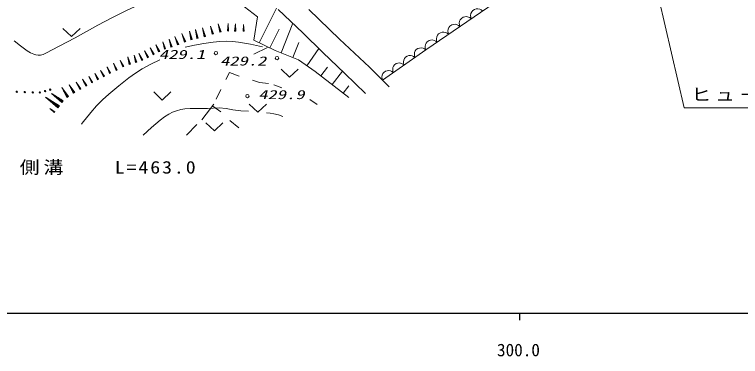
# Model space of a CAD drawing. Units: millimetres, scale not verified. Extents: x -25524 to 614476, y -203743 to 156257.
# Drawn here: x 229110 to 334572, y -25028 to 24652 of the extents above; entities that cross this region are included whole.
import ezdxf
from ezdxf.enums import TextEntityAlignment as Align

# ---------------------------------------------------------------- set-up
doc = ezdxf.new("R2010")
doc.units = ezdxf.units.MM
doc.header["$LTSCALE"] = 1000
for name, color, linetype, lineweight in [('M-TTL-BAND', 7, 'Continuous', 25), ('S-BGD', 1, 'Continuous', 13), ('S-BGD-HTXT', 6, 'Continuous', 13)]:
    doc.layers.add(name, color=color, linetype=linetype, lineweight=lineweight)
doc.styles.add('ＭＳ ゴシック', font='')
doc.styles.get('ＭＳ ゴシック').set_extended_font_data('MS Gothic')

# ---------------------------------------------------------------- blocks, each defined once
blk = doc.blocks.new('BUHIN212')
at = {"layer": 'S-BGD'}
blk.add_circle((0, 0), 99.5, dxfattribs=at)
blk = doc.blocks.new('BUHIN215')
at = {"layer": 'S-BGD'}
blk.add_circle((0, 0), 99.5, dxfattribs=at)
blk = doc.blocks.new('BUHIN519')
at = {"layer": 'S-BGD'}
for p, q in [((-18, 193), (-34, -530)), ((-12, -531), (10, 443)), ((26, 192), (10, -531)), ((-70, -315), (-75, -529)), ((-51, -530), (-40, -65)), ((32, -532), (42, -67)), ((59, -318), (54, -532))]:
    blk.add_line(p, q, dxfattribs=at)
blk.add_lwpolyline([(73, -552), (12, 550), (-98, -548)], close=True, dxfattribs=at)
blk = doc.blocks.new('BUHIN520')
at = {"layer": 'S-BGD'}
for p, q in [((157, -557), (-131, 465)), ((-80, 196), (134, -564)), ((-34, 209), (181, -551)), ((117, -569), (-21, -81)), ((27, -351), (91, -576)), ((204, -544), (66, -56)), ((163, -312), (227, -538))]:
    blk.add_line(p, q, dxfattribs=at)
blk.add_lwpolyline([(253, -552), (-163, 577), (74, -603)], close=True, dxfattribs=at)
blk = doc.blocks.new('BUHIN522')
at = {"layer": 'S-BGD'}
for p, q in [((152, -609), (-127, 508)), ((-80, 214), (127, -615)), ((-30, 227), (177, -602)), ((108, -620), (-25, -87)), ((18, -381), (80, -627)), ((203, -596), (69, -63)), ((166, -344), (228, -590))]:
    blk.add_line(p, q, dxfattribs=at)
blk.add_lwpolyline([(255, -606), (-158, 631), (60, -655)], close=True, dxfattribs=at)
blk = doc.blocks.new('BUHIN523')
at = {"layer": 'S-BGD'}
for p, q in [((235, -581), (-196, 485)), ((-109, 201), (211, -591)), ((-61, 221), (259, -572)), ((193, -598), (-13, -89)), ((71, -374), (166, -609)), ((284, -562), (77, -53)), ((213, -317), (308, -552))]:
    blk.add_line(p, q, dxfattribs=at)
blk.add_lwpolyline([(337, -565), (-244, 603), (150, -640)], close=True, dxfattribs=at)
blk = doc.blocks.new('BUHIN526')
at = {"layer": 'S-BGD'}
for p, q in [((243, -472), (-203, 394)), ((-108, 161), (223, -482)), ((-69, 181), (262, -462)), ((209, -490), (-4, -76)), ((282, -452), (69, -39)), ((88, -310), (187, -501)), ((203, -251), (302, -442))]:
    blk.add_line(p, q, dxfattribs=at)
blk.add_lwpolyline([(328, -450), (-252, 489), (176, -528)], close=True, dxfattribs=at)
blk = doc.blocks.new('BUHIN527')
at = {"layer": 'S-BGD'}
for p, q in [((144, -511), (-120, 426)), ((-73, 179), (123, -517)), ((-31, 191), (165, -505)), ((107, -521), (-19, -74)), ((25, -322), (83, -528)), ((186, -499), (60, -52)), ((149, -286), (208, -493))]:
    blk.add_line(p, q, dxfattribs=at)
blk.add_lwpolyline([(231, -506), (-149, 529), (67, -552)], close=True, dxfattribs=at)
blk = doc.blocks.new('BUHIN528')
at = {"layer": 'S-BGD'}
for p, q in [((210, -434), (-175, 362)), ((-94, 149), (192, -443)), ((-58, 166), (228, -426)), ((178, -450), (-5, -69)), ((246, -417), (62, -37)), ((73, -284), (158, -459)), ((179, -233), (264, -408))]:
    blk.add_line(p, q, dxfattribs=at)
blk.add_lwpolyline([(287, -416), (-218, 450), (148, -484)], close=True, dxfattribs=at)
blk = doc.blocks.new('BUHIN530')
at = {"layer": 'S-BGD'}
for p, q in [((225, -427), (-188, 356)), ((-99, 145), (208, -436)), ((-64, 164), (243, -417)), ((194, -443), (-3, -69)), ((261, -408), (63, -34)), ((83, -281), (175, -453)), ((187, -226), (278, -399))]:
    blk.add_line(p, q, dxfattribs=at)
blk.add_lwpolyline([(302, -406), (-234, 442), (165, -478)], close=True, dxfattribs=at)
blk = doc.blocks.new('BUHIN759')
at = {"layer": 'S-BGD'}
blk.add_lwpolyline([(826, 566), (634, 713), (424, 806), (139, 878), (-111, 852), (-347, 781), (-603, 606), (-755, 411), (-869, 188), (-905, -104), (-890, -331), (-826, -566)], dxfattribs=at)
blk = doc.blocks.new('BUHIN760')
at = {"layer": 'S-BGD'}
blk.add_lwpolyline([(786, 550), (600, 689), (399, 776), (125, 842), (-114, 815), (-340, 745), (-584, 575), (-727, 387), (-834, 171), (-866, -109), (-849, -325), (-786, -550)], dxfattribs=at)
blk = doc.blocks.new('BUHIN800')
at = {"layer": 'S-BGD'}
blk.add_lwpolyline([(-1250, 594), (0, -588), (1250, 594)], dxfattribs=at)
blk = doc.blocks.new('BUHIN803')
at = {"layer": 'S-BGD'}
blk.add_circle((0, 0), 249, dxfattribs=at)

msp = doc.modelspace()

# ---------------------------------------------------------------- linework, layer by layer
at = {"layer": 'M-TTL-BAND'}
for p, q in [((-25524, -18743), (513476, -18743)), ((302476, -18743), (302476, -19743))]:
    msp.add_line(p, q, dxfattribs=at)
at = {"layer": 'S-BGD'}
for p, q in [((300405, 27443), (288844, 19522)), ((261238, 26788), (264406, 24329)), ((264659, 20558), (267164, 25593)), ((271017, 22012), (267387, 25383)), ((271880, 25388), (276313, 21094)), ((264406, 24329), (263888, 20941)), ((267825, 19072), (269523, 23399)), ((256756, 21475), (256457, 22586)), ((256509, 22293), (256731, 21468)), ((256559, 22307), (256782, 21481)), ((262334, 22432), (262334, 22237)), ((262357, 22237), (262357, 22660)), ((262372, 22895), (262372, 22237)), ((262392, 22237), (262392, 23122)), ((262412, 22895), (262412, 22237)), ((262432, 22237), (262432, 22660)), ((262452, 22432), (262452, 22237)), ((266202, 19790), (267569, 22537)), ((256713, 21463), (256570, 21993)), ((256618, 21700), (256684, 21455)), ((256807, 21488), (256664, 22018)), ((256766, 21740), (256832, 21495)), ((273918, 19111), (271017, 22012)), ((276313, 21094), (280690, 16980)), ((250980, 19656), (250694, 20587)), ((250747, 20341), (250959, 19650)), ((250789, 20354), (251001, 19663)), ((250943, 19645), (250807, 20089)), ((251022, 19669), (250886, 20114)), ((251913, 19953), (251600, 20968)), ((251658, 20700), (251890, 19946)), ((251704, 20714), (251936, 19960)), ((251873, 19941), (251724, 20425)), ((251778, 20157), (251847, 19933)), ((251959, 19967), (251810, 20452)), ((251913, 20198), (251982, 19974)), ((263888, 20941), (266973, 19406)), ((269530, 18403), (270391, 20598)), ((250857, 19843), (250920, 19638)), ((250980, 19881), (251043, 19676)), ((265867, 19850), (263854, 18880)), ((266973, 19406), (270382, 18069)), ((271590, 17217), (273337, 19692)), ((277106, 16103), (273918, 19111)), ((288844, 19522), (282560, 15124)), ((270382, 18069), (272799, 16364)), ((243948, 16588), (243524, 17465)), ((243613, 17230), (243928, 16579)), ((243653, 17249), (243968, 16598)), ((243913, 16572), (243711, 16990)), ((243988, 16607), (243785, 17026)), ((273614, 15735), (274595, 17007)), ((280690, 16980), (283557, 14135)), ((243798, 16754), (243891, 16561)), ((243914, 16810), (244007, 16617)), ((260350, 16234), (259828, 15227)), ((261729, 15712), (260350, 16234)), ((272799, 16364), (277693, 12589)), ((275246, 14477), (276755, 16433)), ((280114, 13166), (277106, 16103)), ((239526, 14313), (239036, 15154)), ((239143, 14927), (239507, 14302)), ((239181, 14949), (239545, 14324)), ((264711, 14780), (263667, 15115)), ((266016, 14631), (264711, 14780)), ((236819, 12709), (236076, 13915)), ((237756, 13281), (237106, 14337)), ((237250, 14051), (237732, 13267)), ((237297, 14080), (237780, 13296)), ((237714, 13256), (237404, 13759)), ((237804, 13311), (237494, 13815)), ((238657, 13820), (238121, 14738)), ((238238, 14490), (238636, 13808)), ((238280, 14514), (238677, 13832)), ((238620, 13799), (238365, 14237)), ((238698, 13844), (238443, 14282)), ((238479, 13988), (238597, 13785)), ((238601, 14059), (238719, 13856)), ((239493, 14294), (239259, 14695)), ((239564, 14335), (239330, 14737)), ((239363, 14466), (239472, 14281)), ((239475, 14532), (239583, 14346)), ((259082, 13736), (258411, 12357)), ((267955, 13997), (266799, 14444)), ((276877, 13218), (277698, 14282)), ((236070, 12014), (234654, 13076)), ((234994, 12771), (236046, 11982)), ((235042, 12835), (236094, 12046)), ((236240, 13588), (236791, 12692)), ((236294, 13622), (236846, 12726)), ((236771, 12680), (236417, 13255)), ((236873, 12743), (236519, 13318)), ((236577, 12927), (236740, 12661)), ((236737, 13025), (236900, 12759)), ((237544, 13472), (237687, 13239)), ((237684, 13558), (237827, 13325)), ((235490, 11250), (233791, 12525)), ((234199, 12159), (235461, 11212)), ((234256, 12235), (235519, 11289)), ((235440, 11183), (234628, 11791)), ((235548, 11327), (234736, 11935)), ((235202, 11646), (235576, 11365)), ((236028, 11958), (235352, 12465)), ((236118, 12078), (235442, 12585)), ((235689, 12156), (236001, 11922)), ((235830, 12344), (236142, 12110)), ((258076, 11611), (256323, 9337)), ((273062, 11574), (272018, 12282)), ((234925, 10475), (234287, 10953)), ((234440, 10816), (234914, 10461)), ((234462, 10845), (234935, 10490)), ((234906, 10450), (234602, 10678)), ((234946, 10504), (234642, 10732)), ((234817, 10624), (234957, 10518)), ((235033, 11421), (235407, 11140)), ((259082, 10493), (257926, 11350)), ((234753, 10539), (234894, 10434)), ((255615, 8666), (254087, 7137)), ((260387, 9262), (261692, 8181))]:
    msp.add_line(p, q, dxfattribs=at)
for points in [[(229075, 20837), (229985, 20102), (230963, 19393), (231424, 19103), (231902, 18873), (232229, 18773), (232567, 18733), (232906, 18764), (233253, 18858), (233868, 19133), (234487, 19479), (237906, 21271), (241236, 23085), (243324, 24205), (245451, 25278), (246531, 25762), (247640, 26192), (248550, 26485), (249486, 26722), (250660, 26948), (251845, 27135)], [(265137, 19963), (263404, 20332), (261650, 20644), (260777, 20741), (259889, 20779), (258930, 20749), (257973, 20659), (256614, 20452), (255272, 20188), (254591, 20040), (253901, 19886)], [(250232, 18090), (248932, 17444), (247654, 16742), (246681, 16121), (245730, 15442), (244258, 14286), (242814, 13075), (241909, 12256), (241041, 11389), (240183, 10418), (239370, 9406), (239106, 9067), (238843, 8726)], [(263112, 10599), (261976, 10668), (260846, 10798), (259833, 10980), (258819, 11100), (257124, 11017), (255425, 10994), (254648, 11004), (253862, 10953), (253249, 10847), (252640, 10680), (252082, 10463), (251541, 10188), (250891, 9776), (250271, 9311), (249010, 8235), (247786, 7121)], [(268080, 9835), (267450, 10068), (266798, 10246), (266258, 10323), (265711, 10370)]]:
    msp.add_lwpolyline(points, dxfattribs=at)
for points in [[(262469, 22220), (262392, 23220), (262314, 22220)], [(256860, 21479), (256424, 22708), (256665, 21426)], [(251067, 19663), (250662, 20689), (250904, 19613)], [(252008, 19961), (251566, 21080), (251830, 19906)], [(244033, 16608), (243478, 17561), (243880, 16534)], [(238747, 13849), (238063, 14839), (238587, 13755)], [(239610, 14339), (238982, 15247), (239462, 14254)], [(236939, 12750), (235995, 14048), (236728, 12620)], [(237861, 13317), (237035, 14453), (237676, 13204)], [(235635, 11374), (233604, 12665), (235412, 11076)], [(236191, 12117), (234498, 13193), (236005, 11869)], [(234979, 10521), (234217, 11006), (234895, 10410)]]:
    msp.add_lwpolyline(points, close=True, dxfattribs=at)
for centre in [(231768, 13329), (232788, 13329)]:
    msp.add_circle(centre, 99.5, dxfattribs=at)
at = {"layer": 'S-BGD-HTXT'}
for p, q in [((318041, 47160), (326395, 11092)), ((326395, 11092), (370270, 11092))]:
    msp.add_line(p, q, dxfattribs=at)

# ---------------------------------------------------------------- block references
for name, p in [('BUHIN759', (296276, 24614)), ('BUHIN759', (294625, 23482)), ('BUHIN520', (258868, 22698)), ('BUHIN519', (260126, 22808)), ('BUHIN519', (261181, 22763)), ('BUHIN759', (292973, 22351)), ('BUHIN800', (237379, 22028)), ('BUHIN522', (254680, 21615)), ('BUHIN522', (255545, 21823)), ('BUHIN520', (257763, 22393)), ('BUHIN523', (252651, 20867)), ('BUHIN523', (253652, 21291)), ('BUHIN759', (291322, 21219)), ('BUHIN526', (249872, 19745)), ('BUHIN759', (289670, 20088)), ('BUHIN526', (248239, 18910)), ('BUHIN526', (249056, 19327)), ('BUHIN803', (258371, 19046)), ('BUHIN760', (288059, 18972)), ('BUHIN528', (244681, 17519)), ('BUHIN527', (245704, 17952)), ('BUHIN527', (246639, 18216)), ('BUHIN526', (247423, 18492)), ('BUHIN803', (267244, 18318)), ('BUHIN760', (286488, 17873)), ('BUHIN528', (242768, 16581)), ('BUHIN760', (284916, 16773)), ('BUHIN530', (241013, 15648)), ('BUHIN530', (241857, 16101)), ('BUHIN800', (269074, 16141)), ('BUHIN760', (283345, 15674)), ('BUHIN530', (240158, 15213)), ('BUHIN212', (234302, 13737)), ('BUHIN215', (229438, 13426)), ('BUHIN215', (230603, 13378)), ('BUHIN212', (233545, 13533)), ('BUHIN800', (250576, 12816)), ('BUHIN803', (262946, 12806)), ('BUHIN800', (264449, 11058)), ('BUHIN800', (258143, 8344))]:
    msp.add_blockref(name, p)

# ---------------------------------------------------------------- texts
at = {"layer": 'M-TTL-BAND', "style": 'ＭＳ ゴシック'}
msp.add_text('300.0', height=1833, dxfattribs=at).set_placement((302320, -25548), align=Align.BOTTOM_CENTER)
at = {"layer": 'S-BGD', "style": 'ＭＳ ゴシック', "oblique": 15, "width": 1.5}
for s, p in [('429.1', (250087, 17798)), ('429.2', (258977, 16849)), ('429.9', (264523, 11962))]:
    msp.add_text(s, height=1320, dxfattribs=at).set_placement(p, align=Align.BOTTOM_LEFT)
at = {"layer": 'S-BGD-HTXT', "char_height": 1833, "attachment_point": 7, "style": 'ＭＳ ゴシック'}
for s, insert in [('\\T1.2;\\W1.15;ヒュ－ム管\u3000L=30.0\\~φ1000', (327428, 11622)), ('\\T1.2;\\W1.15;側溝\u3000\u3000L=463.0', (229867, 1339))]:
    msp.add_mtext(s, dxfattribs=dict(at, insert=insert))

doc.saveas('drawing.dxf')
